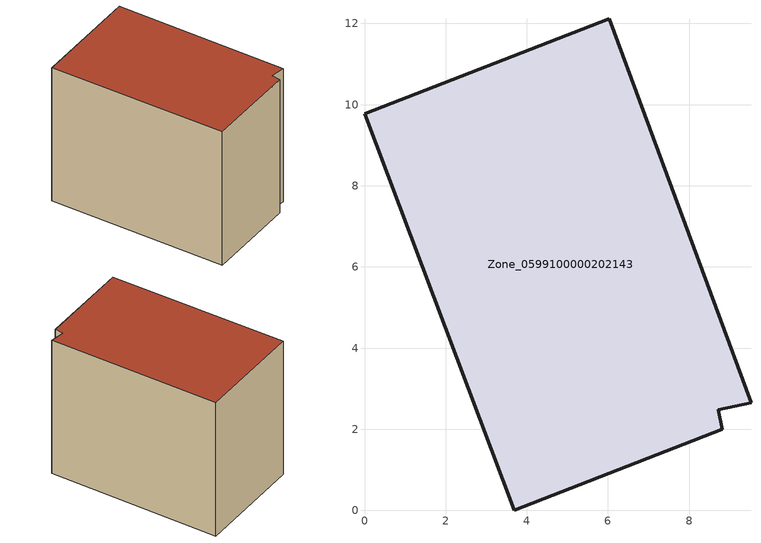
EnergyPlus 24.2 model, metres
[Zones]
Zone_0599100000202143
 floor ground (C_G): 9.53,2.66 8.72,2.48 8.81,2 3.69,0 0,9.77 6.03,12.12 z2.15
 wall outside (C_F): 9.53,2.66 6.03,12.12 0,9.77 3.69,0 8.81,2 8.72,2.48 9.53,2.66 z2.15:10.56
 roof outside (C_R): 8.72,2.48 9.53,2.66 6.03,12.12 0,9.77 3.69,0 8.81,2 z10.56
[BUILDING]
Pand.0599100000202143: North Axis=0; Terrain=City; Loads Convergence Tolerance Value=0.04; Temperature Convergence Tolerance Value=0.4; Solar Distribution=FullExterior; Maximum Number of Warmup Days=25; Minimum Number of Warmup Days=1
[Site:Location]
Rotterdam.The.Hague.AP_ZH_NLD Design_Conditions: Latitude=51.96; Longitude=4.45; Time Zone=1; Elevation=-4.5
[SITE:GROUNDTEMPERATURE:BUILDINGSURFACE]
18, 18, 18, 18, 18, 18, 18, 18, 18, 18, 18, 18
[MATERIAL] Thermal Absorptance=0.9; Solar Absorptance=0.7; Visible Absorptance=0.7
Name | Roughness | Thickness | Conductivity | Density | Specific Heat
G.TI.1946 | MediumSmooth | 0.15 | 1 | 540 | 1210
F.TI.1946 | Rough | 0.3 | 0.857143 | 1920 | 840
R.TI.1946 | MediumRough | 0.2 | 0.1 | 1500 | 1000
[CONSTRUCTION]
C_G: G.TI.1946
C_F: F.TI.1946
C_R: R.TI.1946
[ZONE]
Zone_0599100000202143: Type=1; Multiplier=1; Ceiling Height=Autocalculate; Volume=Autocalculate; Floor Area=autocalculate; Part of Total Floor Area=Yes
[ZONEINFILTRATION:DESIGNFLOWRATE]
Infil_Zone_0599100000202143: Zone or ZoneList or Space or SpaceList=Zone_0599100000202143; Schedule=AlwaysOn; Design Flow Rate Calculation Method=Flow/Area; Flow Rate per Floor Area=0.003; Constant Term Coefficient=1; Temperature Term Coefficient=0; Velocity Term Coefficient=0; Velocity Squared Term Coefficient=0
[HVACTEMPLATE:ZONE:IDEALLOADSAIRSYSTEM]
Zone_0599100000202143: Maximum Heating Supply Air Temperature=50; Minimum Cooling Supply Air Temperature=13; Maximum Heating Supply Air Humidity Ratio=0.0156; Minimum Cooling Supply Air Humidity Ratio=0.0077; Heating Limit=NoLimit; Cooling Limit=NoLimit; Dehumidification Control Type=ConstantSensibleHeatRatio; Cooling Sensible Heat Ratio=0.7; Dehumidification Setpoint=60; Humidification Control Type=None; Humidification Setpoint=30; Outdoor Air Method=None; Outdoor Air Flow Rate per Person=0.00944; Outdoor Air Flow Rate per Zone Floor Area=0; Outdoor Air Flow Rate per Zone=0; Demand Controlled Ventilation Type=None; Outdoor Air Economizer Type=NoEconomizer; Heat Recovery Type=None; Sensible Heat Recovery Effectiveness=0.7; Latent Heat Recovery Effectiveness=0.65
[ZONECONTROL:THERMOSTAT]
ThermostatControl_Zone_0599100000202143: Zone or ZoneList=Zone_0599100000202143; Control Type Schedule=DualSetpointControlType; Control 1=Thermostat_Zone_0599100000202143; Temperature Difference Between Cutout And Setpoint=0
[THERMOSTATSETPOINT:DUALSETPOINT]
Thermostat_Zone_0599100000202143: Heating Setpoint Temperature Schedule=HeatingSetpoint_Zone_0599100000202143; Cooling Setpoint Temperature Schedule=CoolingSetpoint_Zone_0599100000202143
[SCHEDULE:COMPACT]
HeatingSetpoint_Zone_0599100000202143: Through: 12/31, For: AllDays, Until: 24:00, 21
CoolingSetpoint_Zone_0599100000202143: Through: 12/31, For: AllDays, Until: 24:00, 24
DualSetpointControlType: Through: 12/31, For: AllDays, Until: 24:00, 4
AlwaysOn: Through: 12/31, For: AllDays, Until: 24:00, 1
